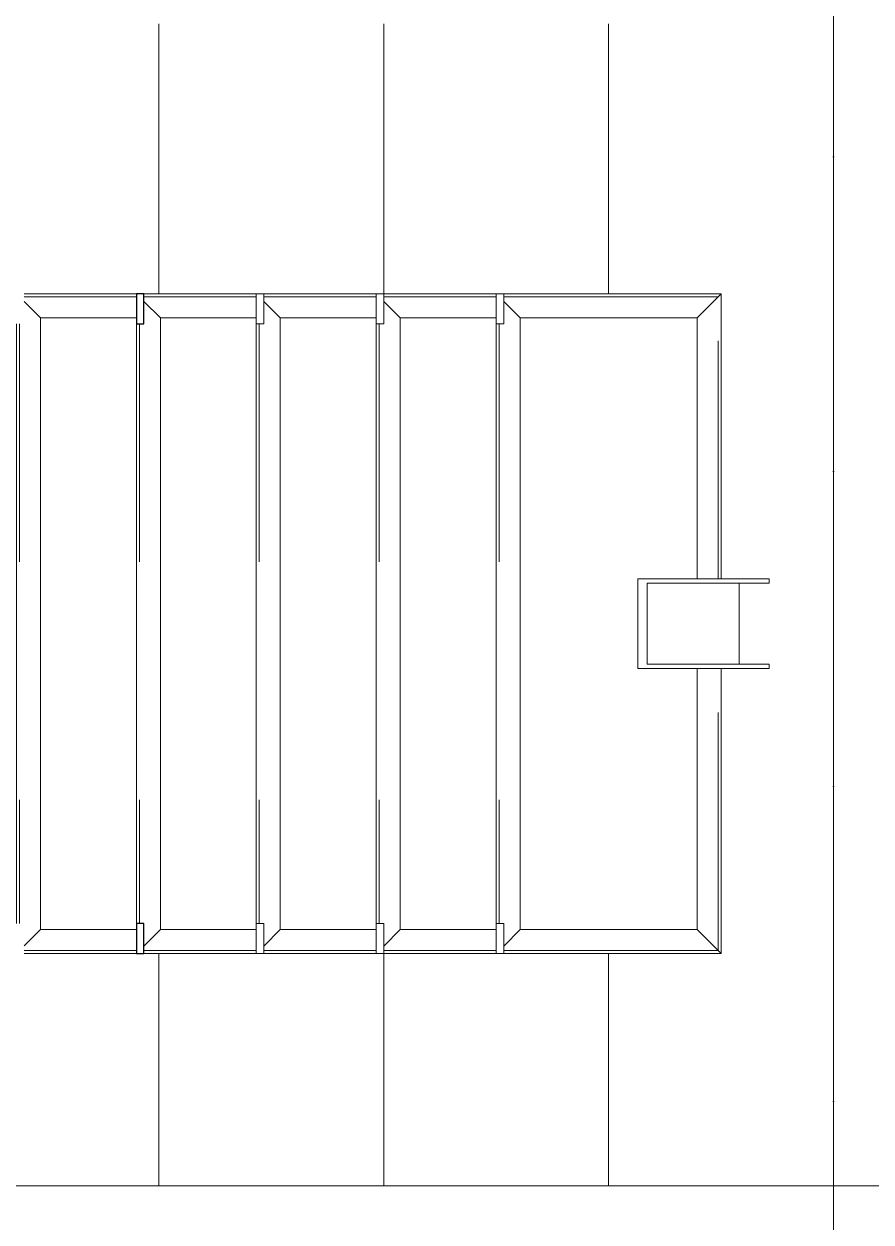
# Model space of a CAD drawing. Header units: millimetres. Extents: x -17017 to 628417, y -109036 to 199237.
# Drawn here: x 524380 to 525510, y -90383 to -88785 of the extents above; entities that cross this region are included whole.
import ezdxf

# ---------------------------------------------------------------- set-up
doc = ezdxf.new("R2010")
doc.units = ezdxf.units.MM
doc.linetypes.add('50_200_ШТРИХ_1Т_ш5_п1_п1_', pattern=[700, 500, -100, 0, -100])
doc.linetypes.add('Штрих', pattern=[635, 317.5, -317.5])
for name, color, linetype, lineweight in [('A-GENM-____-HDLN', 7, 'Штрих', 9), ('A-GENM-____-MCUT', 7, 'Continuous', 25), ('A-GENM-____-OTLN', 7, 'Continuous', 9), ('S-GRID-____-OTLN-1', 7, '50_200_ШТРИХ_1Т_ш5_п1_п1_', 9), ('S-STRS-____-OTLN-1', 7, 'Continuous', 9), ('стяжа', 7, 'Continuous', 30)]:
    doc.layers.add(name, color=color, linetype=linetype, lineweight=lineweight)

# ---------------------------------------------------------------- blocks, each defined once
blk = doc.blocks.new('ОМ_Труба_ГОСТ 8639-82 - ОМ_Труба_ГОСТ 8639-82-26350154-АР1_План отверстий 3 этажа в осях 1-64_А-ГГ')
at = {"layer": 'A-GENM-____-OTLN'}
for p, q in [((19689.1, 44821), (19689.1, 44941)), ((19689.1, 44941), (19864.1, 44941)), ((19864.1, 44935), (19701.2, 44935)), ((19701.2, 44935), (19701.2, 44827)), ((19824, 44935), (19824, 44827)), ((19864.1, 44941), (19864.1, 44935)), ((19864.1, 44821), (19689.1, 44821)), ((19701.2, 44827), (19864.1, 44827)), ((19864.1, 44827), (19864.1, 44821))]:
    blk.add_line(p, q, dxfattribs=at)
blk = doc.blocks.new('ОМ_Уголок_ГОСТ 8509-93 - ОМ_Уголок_ГОСТ 8509-93-26349651-АР1_План отверстий 3 этажа в осях 1-64_А-ГГ')
at = {"layer": 'A-GENM-____-HDLN'}
for p, q in [((4, -4), (380, -4)), ((500, -4), (876, -4))]:
    blk.add_line(p, q, dxfattribs=at)
at = {"layer": 'A-GENM-____-OTLN'}
for p, q in [((380, 0), (0, 0)), ((32, -32), (0, 0)), ((880, 0), (500, 0)), ((880, 0), (848, -32)), ((32, -32), (380, -32)), ((500, -32), (848, -32))]:
    blk.add_line(p, q, dxfattribs=at)
blk = doc.blocks.new('ОМ_Уголок_ГОСТ 8509-93 - ОМ_Уголок_ГОСТ 8509-93-V88-АР1_План отверстий 3 этажа в осях 1-64_А-ГГ')
at = {"layer": 'A-GENM-____-HDLN'}
blk.add_line((40, -4), (840, -4), dxfattribs=at)
at = {"layer": 'A-GENM-____-OTLN'}
for p, q in [((32, -32), (10, -10)), ((840, 0), (40, 0)), ((870, -10), (848, -32)), ((32, -32), (848, -32))]:
    blk.add_line(p, q, dxfattribs=at)
blk = doc.blocks.new('ОМ_Уголок_ГОСТ 8509-93 - ОМ_Уголок_ГОСТ 8509-93-19082047-АР1_План отверстий 3 этажа в осях 1-64_А-ГГ')
at = {"layer": 'A-GENM-____-HDLN'}
blk.add_line((10, -4), (296, -4), dxfattribs=at)
at = {"layer": 'A-GENM-____-OTLN'}
for p, q in [((300, 0), (10, 0)), ((32, -32), (10, -10)), ((300, 0), (268, -32)), ((32, -32), (268, -32))]:
    blk.add_line(p, q, dxfattribs=at)
blk = doc.blocks.new('ОМ_Уголок_ГОСТ 8509-93 - ОМ_Уголок_ГОСТ 8509-93-V89-АР1_План отверстий 3 этажа в осях 1-64_А-ГГ')
at = {"layer": 'A-GENM-____-HDLN'}
blk.add_line((4, -4), (290, -4), dxfattribs=at)
at = {"layer": 'A-GENM-____-OTLN'}
for p, q in [((290, 0), (0, 0)), ((32, -32), (0, 0)), ((290, -10), (268, -32)), ((32, -32), (268, -32))]:
    blk.add_line(p, q, dxfattribs=at)
blk = doc.blocks.new('ОМ_Уголок_ГОСТ 8509-93 - ОМ_Уголок_ГОСТ 8509-93-V90-АР1_План отверстий 3 этажа в осях 1-64_А-ГГ')
at = {"layer": 'A-GENM-____-HDLN'}
blk.add_line((10, -4), (160, -4), dxfattribs=at)
at = {"layer": 'A-GENM-____-OTLN'}
for p, q in [((160, 0), (10, 0)), ((32, -32), (10, -10)), ((32, -32), (160, -32))]:
    blk.add_line(p, q, dxfattribs=at)
blk = doc.blocks.new('ОМ_Уголок_ГОСТ 8509-93 - ОМ_Уголок_ГОСТ 8509-93-V91-АР1_План отверстий 3 этажа в осях 1-64_А-ГГ')
at = {"layer": 'A-GENM-____-HDLN'}
blk.add_line((140, -4), (290, -4), dxfattribs=at)
at = {"layer": 'A-GENM-____-OTLN'}
for p, q in [((290, 0), (140, 0)), ((290, -10), (268, -32)), ((140, -32), (268, -32))]:
    blk.add_line(p, q, dxfattribs=at)
blk = doc.blocks.new('ОМ_Уголок_ГОСТ 8509-93 - ОМ_Уголок_ГОСТ 8509-93-V160-АР1_План отверстий 3 этажа в осях 1-64_А-ГГ')
at = {"layer": 'A-GENM-____-HDLN'}
blk.add_line((40, -4), (840, -4), dxfattribs=at)
at = {"layer": 'A-GENM-____-OTLN'}
for p, q in [((32, -32), (10.1, -10.1)), ((840, 0), (40, 0)), ((869.9, -10.1), (848, -32)), ((32, -32), (848, -32))]:
    blk.add_line(p, q, dxfattribs=at)
blk = doc.blocks.new('ОМ_Уголок_ГОСТ 8509-93 - ОМ_Уголок_ГОСТ 8509-93-V161-АР1_План отверстий 3 этажа в осях 1-64_А-ГГ')
at = {"layer": 'A-GENM-____-HDLN'}
blk.add_line((10.1, -4), (160, -4), dxfattribs=at)
at = {"layer": 'A-GENM-____-OTLN'}
for p, q in [((160, 0), (10.1, 0)), ((32, -32), (10.1, -10.1)), ((32, -32), (160, -32))]:
    blk.add_line(p, q, dxfattribs=at)
blk = doc.blocks.new('ОМ_Уголок_ГОСТ 8509-93 - ОМ_Уголок_ГОСТ 8509-93-V162-АР1_План отверстий 3 этажа в осях 1-64_А-ГГ')
at = {"layer": 'A-GENM-____-HDLN'}
blk.add_line((140, -4), (289.9, -4), dxfattribs=at)
at = {"layer": 'A-GENM-____-OTLN'}
for p, q in [((289.9, 0), (140, 0)), ((289.9, -10.1), (268, -32)), ((140, -32), (268, -32))]:
    blk.add_line(p, q, dxfattribs=at)
blk = doc.blocks.new('ОМ_Полоса_Трапеция прямоугольная_Прокат_ГОСТ 103-2006 - ОМ_Полоса_Трапеция прямоугольная_Прокат_ГОСТ 103-2006-19082130-АР1_План отверстий 3 этажа в осях 1-64_А-ГГ')
at = {"layer": 'A-GENM-____-OTLN'}
for p, q in [((19500, 45321), (19510, 45321)), ((19500, 45281), (19500, 45321)), ((19510, 45321), (19510, 45281)), ((19510, 45281), (19500, 45281))]:
    blk.add_line(p, q, dxfattribs=at)
blk = doc.blocks.new('ОМ_Полоса_Трапеция прямоугольная_Прокат_ГОСТ 103-2006 - ОМ_Полоса_Трапеция прямоугольная_Прокат_ГОСТ 103-2006-V96-АР1_План отверстий 3 этажа в осях 1-64_А-ГГ')
at = {"layer": 'A-GENM-____-MCUT'}
for p, q in [((19030, 45321), (19020, 45321)), ((19020, 45321), (19020, 45281)), ((19030, 45281), (19030, 45321)), ((19020, 45281), (19030, 45281))]:
    blk.add_line(p, q, dxfattribs=at)
blk = doc.blocks.new('ОМ_Полоса_Трапеция прямоугольная_Прокат_ГОСТ 103-2006 - ОМ_Полоса_Трапеция прямоугольная_Прокат_ГОСТ 103-2006-19082170-АР1_План отверстий 3 этажа в осях 1-64_А-ГГ')
at = {"layer": 'A-GENM-____-OTLN'}
for p, q in [((19500, 44481), (19510, 44481)), ((19500, 44441), (19500, 44481)), ((19510, 44481), (19510, 44441)), ((19510, 44441), (19500, 44441))]:
    blk.add_line(p, q, dxfattribs=at)
blk = doc.blocks.new('ОМ_Полоса_Трапеция прямоугольная_Прокат_ГОСТ 103-2006 - ОМ_Полоса_Трапеция прямоугольная_Прокат_ГОСТ 103-2006-V99-АР1_План отверстий 3 этажа в осях 1-64_А-ГГ')
at = {"layer": 'A-GENM-____-MCUT'}
for p, q in [((19030, 44481), (19020, 44481)), ((19020, 44481), (19020, 44441)), ((19030, 44441), (19030, 44481)), ((19020, 44441), (19030, 44441))]:
    blk.add_line(p, q, dxfattribs=at)
blk = doc.blocks.new('3эт')
at = {"layer": 'S-GRID-____-OTLN-1', "color": 251, "ltscale": 0.6, "true_color": 0x636466}
blk.add_line((285720.7, -80328.4), (285720.7, -91346.1), dxfattribs=at)

msp = doc.modelspace()

# ---------------------------------------------------------------- linework, layer by layer
at = {"layer": 'S-STRS-____-OTLN-1'}
for p, q in [((524560, -88784.6), (524560, -89144.6)), ((524560, -88784.6), (524560, -89144.6)), ((524860, -88784.6), (524860, -89144.6)), ((524860, -88784.6), (524860, -89144.6)), ((525160, -88784.6), (525160, -89144.6)), ((525160, -88784.6), (525160, -89144.6)), ((525460, -88784.6), (525460, -90334.6)), ((525460, -88784.6), (525460, -90334.6)), ((524560, -90024.6), (524560, -90334.6)), ((524560, -90024.6), (524560, -90334.6)), ((524860, -90024.6), (524860, -90334.6)), ((524860, -90024.6), (524860, -90334.6)), ((525160, -90024.6), (525160, -90334.6)), ((525160, -90024.6), (525160, -90334.6)), ((524260, -90334.6), (524560, -90334.6)), ((524560, -90334.6), (524860, -90334.6)), ((524860, -90334.6), (525160, -90334.6)), ((525160, -90334.6), (525460, -90334.6)), ((525460, -90334.6), (525760, -90334.6))]:
    msp.add_line(p, q, dxfattribs=at)

# ---------------------------------------------------------------- block references
at = {"layer": 'A-GENM-____-OTLN', "extrusion": (0, 0, -1)}
for name, p in [('ОМ_Уголок_ГОСТ 8509-93 - ОМ_Уголок_ГОСТ 8509-93-V162-АР1_План отверстий 3 этажа в осях 1-64_А-ГГ', (-524670, -89144.6)), ('ОМ_Уголок_ГОСТ 8509-93 - ОМ_Уголок_ГОСТ 8509-93-V91-АР1_План отверстий 3 этажа в осях 1-64_А-ГГ', (-524830, -89144.6)), ('ОМ_Уголок_ГОСТ 8509-93 - ОМ_Уголок_ГОСТ 8509-93-V91-АР1_План отверстий 3 этажа в осях 1-64_А-ГГ', (-524990, -89144.6)), ('ОМ_Уголок_ГОСТ 8509-93 - ОМ_Уголок_ГОСТ 8509-93-V91-АР1_План отверстий 3 этажа в осях 1-64_А-ГГ', (-525150, -89144.6)), ('ОМ_Уголок_ГОСТ 8509-93 - ОМ_Уголок_ГОСТ 8509-93-V89-АР1_План отверстий 3 этажа в осях 1-64_А-ГГ', (-525310, -89144.6))]:
    msp.add_blockref(name, p, dxfattribs=at)
at = {"layer": 'A-GENM-____-OTLN'}
for name, p in [('ОМ_Полоса_Трапеция прямоугольная_Прокат_ГОСТ 103-2006 - ОМ_Полоса_Трапеция прямоугольная_Прокат_ГОСТ 103-2006-V96-АР1_План отверстий 3 этажа в осях 1-64_А-ГГ', (505510, -134465.6)), ('ОМ_Полоса_Трапеция прямоугольная_Прокат_ГОСТ 103-2006 - ОМ_Полоса_Трапеция прямоугольная_Прокат_ГОСТ 103-2006-19082130-АР1_План отверстий 3 этажа в осях 1-64_А-ГГ', (505190, -134465.6)), ('ОМ_Полоса_Трапеция прямоугольная_Прокат_ГОСТ 103-2006 - ОМ_Полоса_Трапеция прямоугольная_Прокат_ГОСТ 103-2006-19082130-АР1_План отверстий 3 этажа в осях 1-64_А-ГГ', (505350, -134465.6)), ('ОМ_Полоса_Трапеция прямоугольная_Прокат_ГОСТ 103-2006 - ОМ_Полоса_Трапеция прямоугольная_Прокат_ГОСТ 103-2006-19082130-АР1_План отверстий 3 этажа в осях 1-64_А-ГГ', (505510, -134465.6)), ('ОМ_Труба_ГОСТ 8639-82 - ОМ_Труба_ГОСТ 8639-82-26350154-АР1_План отверстий 3 этажа в осях 1-64_А-ГГ', (505510, -134465.6)), ('ОМ_Полоса_Трапеция прямоугольная_Прокат_ГОСТ 103-2006 - ОМ_Полоса_Трапеция прямоугольная_Прокат_ГОСТ 103-2006-V99-АР1_План отверстий 3 этажа в осях 1-64_А-ГГ', (505510, -134465.6)), ('ОМ_Полоса_Трапеция прямоугольная_Прокат_ГОСТ 103-2006 - ОМ_Полоса_Трапеция прямоугольная_Прокат_ГОСТ 103-2006-19082170-АР1_План отверстий 3 этажа в осях 1-64_А-ГГ', (505190, -134465.6)), ('ОМ_Полоса_Трапеция прямоугольная_Прокат_ГОСТ 103-2006 - ОМ_Полоса_Трапеция прямоугольная_Прокат_ГОСТ 103-2006-19082170-АР1_План отверстий 3 этажа в осях 1-64_А-ГГ', (505350, -134465.6)), ('ОМ_Полоса_Трапеция прямоугольная_Прокат_ГОСТ 103-2006 - ОМ_Полоса_Трапеция прямоугольная_Прокат_ГОСТ 103-2006-19082170-АР1_План отверстий 3 этажа в осях 1-64_А-ГГ', (505510, -134465.6))]:
    msp.add_blockref(name, p, dxfattribs=at)
at = {"layer": 'A-GENM-____-OTLN', "extrusion": (0, 0, -1)}
for name, p, rotation in [('ОМ_Уголок_ГОСТ 8509-93 - ОМ_Уголок_ГОСТ 8509-93-26349651-АР1_План отверстий 3 этажа в осях 1-64_А-ГГ', (-525310, -90024.6), 89.99999999999908), ('ОМ_Уголок_ГОСТ 8509-93 - ОМ_Уголок_ГОСТ 8509-93-V160-АР1_План отверстий 3 этажа в осях 1-64_А-ГГ', (-524370, -89144.6), 269.9999999999989), ('ОМ_Уголок_ГОСТ 8509-93 - ОМ_Уголок_ГОСТ 8509-93-V88-АР1_План отверстий 3 этажа в осях 1-64_А-ГГ', (-524530, -89144.6), 269.9999999999989), ('ОМ_Уголок_ГОСТ 8509-93 - ОМ_Уголок_ГОСТ 8509-93-V88-АР1_План отверстий 3 этажа в осях 1-64_А-ГГ', (-524690, -89144.6), 269.9999999999989), ('ОМ_Уголок_ГОСТ 8509-93 - ОМ_Уголок_ГОСТ 8509-93-V88-АР1_План отверстий 3 этажа в осях 1-64_А-ГГ', (-524850, -89144.6), 269.9999999999989), ('ОМ_Уголок_ГОСТ 8509-93 - ОМ_Уголок_ГОСТ 8509-93-V88-АР1_План отверстий 3 этажа в осях 1-64_А-ГГ', (-525010, -89144.6), 269.9999999999989), ('ОМ_Уголок_ГОСТ 8509-93 - ОМ_Уголок_ГОСТ 8509-93-V161-АР1_План отверстий 3 этажа в осях 1-64_А-ГГ', (-524370, -90024.6), 180), ('ОМ_Уголок_ГОСТ 8509-93 - ОМ_Уголок_ГОСТ 8509-93-V90-АР1_План отверстий 3 этажа в осях 1-64_А-ГГ', (-524530, -90024.6), 180), ('ОМ_Уголок_ГОСТ 8509-93 - ОМ_Уголок_ГОСТ 8509-93-V90-АР1_План отверстий 3 этажа в осях 1-64_А-ГГ', (-524690, -90024.6), 180), ('ОМ_Уголок_ГОСТ 8509-93 - ОМ_Уголок_ГОСТ 8509-93-V90-АР1_План отверстий 3 этажа в осях 1-64_А-ГГ', (-524850, -90024.6), 180), ('ОМ_Уголок_ГОСТ 8509-93 - ОМ_Уголок_ГОСТ 8509-93-19082047-АР1_План отверстий 3 этажа в осях 1-64_А-ГГ', (-525010, -90024.6), 180)]:
    msp.add_blockref(name, p, dxfattribs=dict(at, rotation=rotation))
at = {"layer": 'стяжа'}
msp.add_blockref('3эт', (239739.3, -3652.2), dxfattribs=at)

doc.saveas('drawing.dxf')
